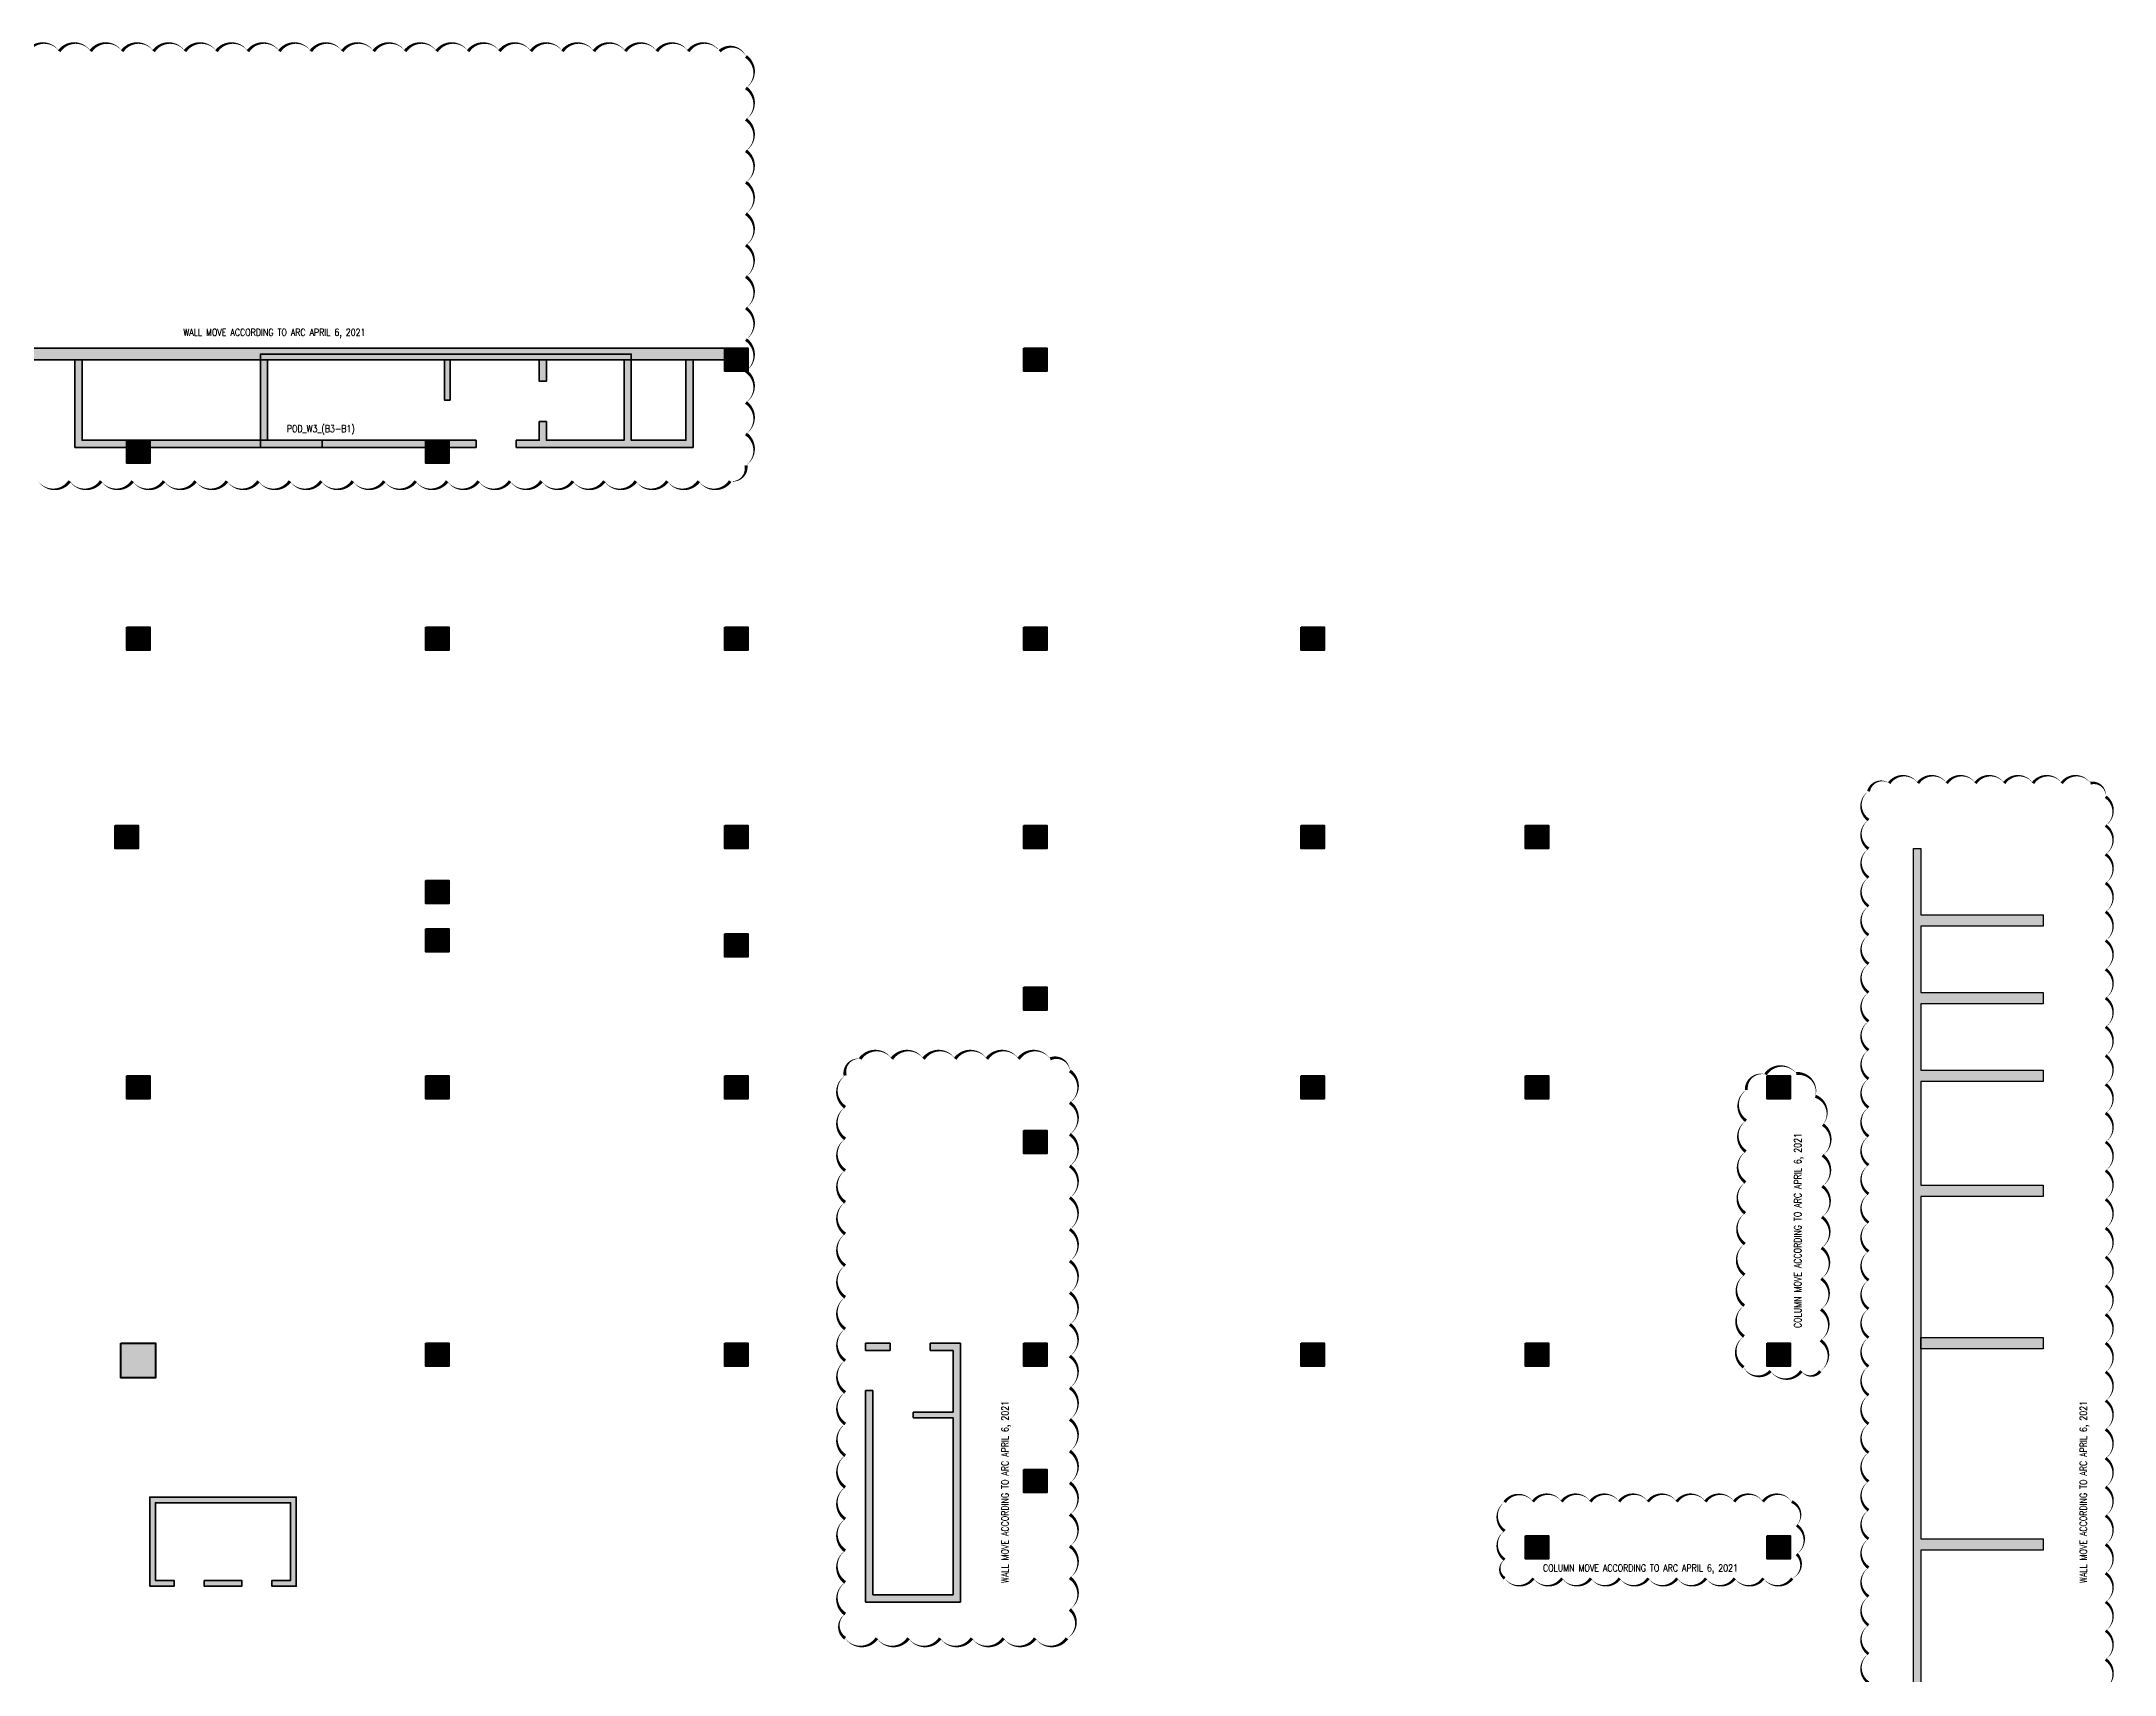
# Model space of a CAD drawing. Header units: millimetres. Extents: x -1592 to 219487, y -1099 to 92369.
# Drawn here: x 147386 to 219487, y 35578 to 92369 of the extents above; entities that cross this region are included whole.
import ezdxf

# ---------------------------------------------------------------- set-up
doc = ezdxf.new("R2010")
doc.units = ezdxf.units.MM
doc.layers.get('Defpoints').update_dxf_attribs({"color": 151, "lineweight": 9})
for name, color, linetype, lineweight in [('NDC_S-COLUMN', 4, 'Continuous', 40), ('NDC_S_HATCH COLUMN AND WALL', 251, 'Continuous', 13), ('POD_Core wall_5(B3-B1)$0$NDC_S_HATCH COLUMN AND WALL', 251, 'Continuous', 13), ('POD_Core wall_5(B3-B1)$0$NDC_S_WALL', 6, 'Continuous', 25), ('Ramp wall 3(B3-B1)$0$NDC_S_HATCH COLUMN AND WALL', 251, 'Continuous', 13), ('Ramp wall 3(B3-B1)$0$NDC_S_WALL', 6, 'Continuous', 35), ('Ramp wall 4(B3-B1)$0$NDC_S_HATCH COLUMN AND WALL', 251, 'Continuous', 13), ('Ramp wall 4(B3-B1)$0$NDC_S_WALL', 6, 'Continuous', 35), ('TEXT VN1', 7, 'Continuous', 13)]:
    doc.layers.add(name, color=color, linetype=linetype, lineweight=lineweight)
doc.layers.add('NDC_S-REVC 210406', color=240, linetype='Continuous', lineweight=50, plot=False)
doc.styles.add('POD_Core wall_3(B3-B1)$0$NDC_BAR 2', font='romans.shx', dxfattribs={"width": 0.8})
doc.styles.add('Ramp wall 4(B3-B1)$0$NDC_BAR 2', font='romans.shx', dxfattribs={"width": 0.8})

# ---------------------------------------------------------------- blocks, each defined once
blk = doc.blocks.new('cot')
at = {"layer": 'NDC_S_HATCH COLUMN AND WALL', "ltscale": 0.005}
h = blk.add_hatch(color=256, dxfattribs=at)
h.dxf.hatch_style = 1
h.paths.add_polyline_path([(-0.5, 0.5), (0.5, 0.5), (0.5, -0.5), (-0.5, -0.5)])
at = {"layer": 'NDC_S-COLUMN', "ltscale": 0.005}
blk.add_lwpolyline([(-0.5, 0.5), (0.5, 0.5), (0.5, -0.5), (-0.5, -0.5)], close=True, dxfattribs=at)

msp = doc.modelspace()

# ---------------------------------------------------------------- hatches: boundary and pattern name
at = {"layer": 'POD_Core wall_5(B3-B1)$0$NDC_S_HATCH COLUMN AND WALL'}
h = msp.add_hatch(color=256, dxfattribs=at)
h.dxf.hatch_style = 1
h.paths.add_polyline_path([(212750, 64300), (212500, 64300), (212500, 28300), (217000, 28300), (217000, 28600), (212750, 28600), (212750, 34500), (217000, 34500), (217000, 34900), (212750, 34900), (212750, 39900), (217000, 39900), (217000, 40300), (212750, 40300), (212750, 46900), (217000, 46900), (217000, 47300), (212750, 47300), (212750, 52200), (217000, 52200), (217000, 52600), (212750, 52600), (212750, 56200), (217000, 56200), (217000, 56600), (212750, 56600), (212750, 58900), (217000, 58900), (217000, 59300), (212750, 59300), (212750, 61600), (217000, 61600), (217000, 62000), (212750, 62000)])
at = {"layer": 'Ramp wall 3(B3-B1)$0$NDC_S_HATCH COLUMN AND WALL'}
h = msp.add_hatch(color=256, dxfattribs=at)
h.dxf.hatch_style = 1
h.paths.add_polyline_path([(160150, 81300), (160150, 81500), (155000, 81500), (155000, 78250), (162500, 78250), (162500, 78500), (155250, 78500), (155250, 81300)])
h.paths.add_polyline_path([(160950, 81500), (160950, 81300), (164700, 81300), (164700, 80550), (164950, 80550), (164950, 81300), (167650, 81300), (167650, 78500), (164950, 78500), (164950, 79150), (164700, 79150), (164700, 78500), (163900, 78500), (163900, 78250), (170050, 78250), (170050, 81300), (169800, 81300), (169800, 78500), (167900, 78500), (167900, 81500)])
h.paths.add_polyline_path([(161600, 81300), (161400, 81300), (161400, 79900), (161600, 79900)], flags=17)
h = msp.add_hatch(color=256, dxfattribs=at)
h.dxf.hatch_style = 1
h.paths.add_polyline_path([(148550, 81300), (148550, 78250), (157150, 78250), (157150, 78500), (148800, 78500), (148800, 81300)])
h = msp.add_hatch(color=256, dxfattribs=at)
h.dxf.hatch_style = 1
h.paths.add_polyline_path([(179350, 47100), (178300, 47100), (178300, 46850), (179100, 46850), (179100, 44700), (177700, 44700), (177700, 44500), (179100, 44500), (179100, 38350), (176300, 38350), (176300, 45450), (176050, 45450), (176050, 38100), (179350, 38100)])
h.paths.add_polyline_path([(176900, 47100), (176050, 47100), (176050, 46850), (176900, 46850)])
at = {"layer": 'Ramp wall 4(B3-B1)$0$NDC_S_HATCH COLUMN AND WALL'}
h = msp.add_hatch(color=256, dxfattribs=at)
h.dxf.hatch_style = 1
h.paths.add_polyline_path([(171150, 81300), (140750, 81300), (140750, 81700), (171150, 81700)])
at = {"layer": 'TEXT VN1'}
h = msp.add_hatch(color=251, dxfattribs=at)
h.dxf.hatch_style = 1
h.paths.add_polyline_path([(151350, 41550), (156050, 41550), (156050, 38850), (155400, 38850), (155400, 38650), (156250, 38650), (156250, 41750), (151150, 41750), (151150, 38650), (151350, 38650)])
h.paths.add_polyline_path([(152000, 38850), (151350, 38850), (151350, 38650), (152000, 38650)], flags=17)
h.paths.add_polyline_path([(154350, 38850), (153050, 38850), (153050, 38650), (154350, 38650)], flags=17)

# ---------------------------------------------------------------- linework, layer by layer
at = {"layer": 'Defpoints', "ltscale": 200}
msp.add_lwpolyline([(207400, 56399), (208200, 56403), (208200, 55601), (207400, 55597)], close=True, dxfattribs=at)
at = {"layer": 'NDC_S-REVC 210406'}
for points in [[(147275, 77078, 0, 109, 0.520567), (148369, 77078, 0, 109, 0.520567), (149463, 77078, 0, 109, 0.520567), (150556, 77078, 0, 109, 0.520567), (151650, 77078, 0, 109, 0.520567), (152744, 77078, 0, 109, 0.520567), (153838, 77078, 0, 109, 0.520567), (154932, 77078, 0, 109, 0.520567), (156026, 77078, 0, 109, 0.520567), (157120, 77078, 0, 109, 0.520567), (158214, 77078, 0, 109, 0.520567), (159308, 77078, 0, 109, 0.520567), (160402, 77078, 0, 109, 0.520567), (161496, 77078, 0, 109, 0.520567), (162590, 77078, 0, 109, 0.520567), (163683, 77078, 0, 109, 0.520567), (164777, 77078, 0, 109, 0.520567), (165871, 77078, 0, 109, 0.520567), (166965, 77078, 0, 109, 0.520567), (168059, 77078, 0, 109, 0.520567), (169153, 77078, 0, 109, 0.520567), (170247, 77078, 0, 109, 0.520567), (171341, 77078, 0, 109, 0.520567), (171887, 77626, 0, 109, 0.520567), (171887, 78720, 0, 109, 0.520567), (171887, 79814, 0, 109, 0.520567), (171887, 80908, 0, 109, 0.520567), (171887, 82002, 0, 109, 0.520567), (171887, 83096, 0, 109, 0.520567), (171887, 84190, 0, 109, 0.520567), (171887, 85284, 0, 109, 0.520567), (171887, 86378, 0, 109, 0.520567), (171887, 87472, 0, 109, 0.520567), (171887, 88565, 0, 109, 0.520567), (171887, 89659, 0, 109, 0.520567), (171887, 90753, 0, 109, 0.520567), (171887, 91847, 0, 109, 0.520567), (170975, 92029, 0, 109, 0.520567), (169881, 92029, 0, 109, 0.520567), (168787, 92029, 0, 109, 0.520567), (167693, 92029, 0, 109, 0.520567), (166599, 92029, 0, 109, 0.520567), (165505, 92029, 0, 109, 0.520567), (164411, 92029, 0, 109, 0.520567), (163317, 92029, 0, 109, 0.520567), (162224, 92029, 0, 109, 0.520567), (161130, 92029, 0, 109, 0.520567), (160036, 92029, 0, 109, 0.520567), (158942, 92029, 0, 109, 0.520567), (157848, 92029, 0, 109, 0.520567), (156754, 92029, 0, 109, 0.520567), (155660, 92029, 0, 109, 0.520567), (154566, 92029, 0, 109, 0.520567), (153472, 92029, 0, 109, 0.520567), (152378, 92029, 0, 109, 0.520567), (151284, 92029, 0, 109, 0.520567), (150190, 92029, 0, 109, 0.520567), (149097, 92029, 0, 109, 0.520567), (148003, 92029, 0, 109, 0.520567), (146909, 92029, 0, 109, 0.520567)], [(219177, 35102, 0, 100, 0.520567), (219177, 36102, 0, 100, 0.520567), (219177, 37102, 0, 100, 0.520567), (219177, 38102, 0, 100, 0.520567), (219177, 39102, 0, 100, 0.520567), (219177, 40102, 0, 100, 0.520567), (219177, 41102, 0, 100, 0.520567), (219177, 42102, 0, 100, 0.520567), (219177, 43102, 0, 100, 0.520567), (219177, 44102, 0, 100, 0.520567), (219177, 45102, 0, 100, 0.520567), (219177, 46102, 0, 100, 0.520567), (219177, 47102, 0, 100, 0.520567), (219177, 48102, 0, 100, 0.520567), (219177, 49102, 0, 100, 0.520567), (219177, 50102, 0, 100, 0.520567), (219177, 51102, 0, 100, 0.520567), (219177, 52102, 0, 100, 0.520567), (219177, 53102, 0, 100, 0.520567), (219177, 54102, 0, 100, 0.520567), (219177, 55102, 0, 100, 0.520567), (219177, 56102, 0, 100, 0.520567), (219177, 57102, 0, 100, 0.520567), (219177, 58102, 0, 100, 0.520567), (219177, 59102, 0, 100, 0.520567), (219177, 60102, 0, 100, 0.520567), (219177, 61102, 0, 100, 0.520567), (219177, 62102, 0, 100, 0.520567), (219177, 63102, 0, 100, 0.520567), (219177, 64102, 0, 100, 0.520567), (219177, 65102, 0, 100, 0.520567), (219177, 66102, 0, 100, 0.520567), (218650, 66575, 0, 100, 0.520567), (217650, 66575, 0, 100, 0.520567), (216650, 66575, 0, 100, 0.520567), (215650, 66575, 0, 100, 0.520567), (214650, 66575, 0, 100, 0.520567), (213650, 66575, 0, 100, 0.520567), (212650, 66575, 0, 100, 0.520567), (211650, 66575, 0, 100, 0.520567), (210931, 66294, 0, 100, 0.520567), (210931, 65294, 0, 100, 0.520567), (210931, 64294, 0, 100, 0.520567), (210931, 63294, 0, 100, 0.520567), (210931, 62294, 0, 100, 0.520567), (210931, 61294, 0, 100, 0.520567), (210931, 60294, 0, 100, 0.520567), (210931, 59294, 0, 100, 0.520567), (210931, 58294, 0, 100, 0.520567), (210931, 57294, 0, 100, 0.520567), (210931, 56294, 0, 100, 0.520567), (210931, 55294, 0, 100, 0.520567), (210931, 54294, 0, 100, 0.520567), (210931, 53294, 0, 100, 0.520567), (210931, 52294, 0, 100, 0.520567), (210931, 51294, 0, 100, 0.520567), (210931, 50294, 0, 100, 0.520567), (210931, 49294, 0, 100, 0.520567), (210931, 48294, 0, 100, 0.520567), (210931, 47294, 0, 100, 0.520567), (210931, 46294, 0, 100, 0.520567), (210931, 45294, 0, 100, 0.520567), (210931, 44294, 0, 100, 0.520567), (210931, 43294, 0, 100, 0.520567), (210931, 42294, 0, 100, 0.520567), (210931, 41294, 0, 100, 0.520567), (210931, 40294, 0, 100, 0.520567), (210931, 39294, 0, 100, 0.520567), (210931, 38294, 0, 100, 0.520567), (210931, 37294, 0, 100, 0.520567), (210931, 36294, 0, 100, 0.520567), (210931, 35294, 0, 100, 0.520567)]]:
    msp.add_lwpolyline(points, format="xyseb", dxfattribs=at)
for points in [[(175339, 36840, 0, 110, 0.520567), (176441, 36840, 0, 110, 0.520567), (177542, 36840, 0, 110, 0.520567), (178644, 36840, 0, 110, 0.520567), (179746, 36840, 0, 110, 0.520567), (180847, 36840, 0, 110, 0.520567), (181949, 36840, 0, 110, 0.520567), (183051, 36840, 0, 110, 0.520567), (183152, 37840, 0, 110, 0.520567), (183152, 38942, 0, 110, 0.520567), (183152, 40044, 0, 110, 0.520567), (183152, 41145, 0, 110, 0.520567), (183152, 42247, 0, 110, 0.520567), (183152, 43349, 0, 110, 0.520567), (183152, 44450, 0, 110, 0.520567), (183152, 45552, 0, 110, 0.520567), (183152, 46654, 0, 110, 0.520567), (183152, 47755, 0, 110, 0.520567), (183152, 48857, 0, 110, 0.520567), (183152, 49959, 0, 110, 0.520567), (183152, 51061, 0, 110, 0.520567), (183152, 52162, 0, 110, 0.520567), (183152, 53264, 0, 110, 0.520567), (183152, 54366, 0, 110, 0.520567), (183152, 55467, 0, 110, 0.520567), (183152, 56569, 0, 110, 0.520567), (182470, 56989, 0, 110, 0.520567), (181369, 56989, 0, 110, 0.520567), (180267, 56989, 0, 110, 0.520567), (179165, 56989, 0, 110, 0.520567), (178064, 56989, 0, 110, 0.520567), (176962, 56989, 0, 110, 0.520567), (175860, 56989, 0, 110, 0.520567), (175339, 56409, 0, 110, 0.520567), (175339, 55307, 0, 110, 0.520567), (175339, 54205, 0, 110, 0.520567), (175339, 53104, 0, 110, 0.520567), (175339, 52002, 0, 110, 0.520567), (175339, 50900, 0, 110, 0.520567), (175339, 49799, 0, 110, 0.520567), (175339, 48697, 0, 110, 0.520567), (175339, 47595, 0, 110, 0.520567), (175339, 46494, 0, 110, 0.520567), (175339, 45392, 0, 110, 0.520567), (175339, 44290, 0, 110, 0.520567), (175339, 43188, 0, 110, 0.520567), (175339, 42087, 0, 110, 0.520567), (175339, 40985, 0, 110, 0.520567), (175339, 39883, 0, 110, 0.520567), (175339, 38782, 0, 110, 0.520567), (175339, 37680, 0, 110, 0.520567)], [(209251, 46131, 0, 107, 0.520567), (209263, 47202, 0, 107, 0.520567), (209274, 48274, 0, 107, 0.520567), (209286, 49345, 0, 107, 0.520567), (209298, 50417, 0, 107, 0.520567), (209309, 51488, 0, 107, 0.520567), (209321, 52560, 0, 107, 0.520567), (209333, 53632, 0, 107, 0.520567), (209344, 54703, 0, 107, 0.520567), (209084, 55688, 0, 107, 0.520567), (208416, 56479, 0, 107, 0.520567), (207348, 56445, 0, 107, 0.520567), (206682, 55909, 0, 107, 0.520567), (206671, 54837, 0, 107, 0.520567), (206661, 53765, 0, 107, 0.520567), (206650, 52694, 0, 107, 0.520567), (206640, 51622, 0, 107, 0.520567), (206629, 50551, 0, 107, 0.520567), (206619, 49479, 0, 107, 0.520567), (206608, 48407, 0, 107, 0.520567), (206598, 47336, 0, 107, 0.520567), (206587, 46264, 0, 107, 0.520567), (207524, 46131, 0, 107, 0.520567), (208595, 46131, 0, 107, 0.520567)], [(198276, 38925, 0, 100, 0.520567), (199276, 38925, 0, 100, 0.520567), (200276, 38925, 0, 100, 0.520567), (201276, 38925, 0, 100, 0.520567), (202276, 38925, 0, 100, 0.520567), (203276, 38925, 0, 100, 0.520567), (204276, 38925, 0, 100, 0.520567), (205276, 38925, 0, 100, 0.520567), (206276, 38925, 0, 100, 0.520567), (207276, 38925, 0, 100, 0.520567), (208276, 38925, 0, 100, 0.520567), (208435, 39766, 0, 100, 0.520567), (208435, 40766, 0, 100, 0.520567), (208259, 41590, 0, 100, 0.520567), (207259, 41590, 0, 100, 0.520567), (206259, 41590, 0, 100, 0.520567), (205259, 41590, 0, 100, 0.520567), (204259, 41590, 0, 100, 0.520567), (203259, 41590, 0, 100, 0.520567), (202259, 41590, 0, 100, 0.520567), (201259, 41590, 0, 100, 0.520567), (200259, 41590, 0, 100, 0.520567), (199259, 41590, 0, 100, 0.520567), (198276, 41573, 0, 100, 0.520567), (198276, 40573, 0, 100, 0.520567), (198276, 39573, 0, 100, 0.520567)]]:
    msp.add_lwpolyline(points, format="xyseb", close=True, dxfattribs=at)
at = {"layer": 'POD_Core wall_5(B3-B1)$0$NDC_S_WALL'}
msp.add_lwpolyline([(212500, 28300), (212500, 64300), (212750, 64300), (212750, 62000), (217000, 62000), (217000, 61600), (212750, 61600), (212750, 59300), (217000, 59300), (217000, 58900), (212750, 58900), (212750, 56600), (217000, 56600), (217000, 56200), (212750, 56200), (212750, 52600), (217000, 52600), (217000, 52200), (212750, 52200), (212750, 40300), (217000, 40300), (217000, 39900), (212750, 39900), (212750, 34900)], dxfattribs=at)
msp.add_lwpolyline([(212750, 47300), (217000, 47300), (217000, 46900), (212750, 46900)], close=True, dxfattribs=at)
at = {"layer": 'Ramp wall 3(B3-B1)$0$NDC_S_WALL', "ltscale": 200}
for p, q in [((176900, 47100), (176050, 47100)), ((176050, 47100), (176050, 46850)), ((176900, 47100), (176900, 46850)), ((179350, 47100), (178300, 47100)), ((178300, 47100), (178300, 46850)), ((179350, 38100), (179350, 47100)), ((176050, 46850), (176900, 46850)), ((178300, 46850), (179100, 46850)), ((179100, 46850), (179100, 44700)), ((176050, 45450), (176050, 38100)), ((176050, 45450), (176300, 45450)), ((176300, 45450), (176300, 38350)), ((179100, 44700), (177700, 44700)), ((177700, 44500), (177700, 44700)), ((177700, 44500), (179100, 44500)), ((179100, 44500), (179100, 38350)), ((179100, 38350), (176300, 38350)), ((176050, 38100), (179350, 38100))]:
    msp.add_line(p, q, dxfattribs=at)
for points in [[(158600, 81500), (155000, 81500), (155000, 78250), (162500, 78250), (162500, 78500), (155250, 78500), (155250, 81300), (160150, 81300)], [(158600, 81300), (164700, 81300), (164700, 80550), (164950, 80550), (164950, 81300), (167650, 81300), (167650, 78500), (164950, 78500), (164950, 79150), (164700, 79150), (164700, 78500), (163900, 78500), (163900, 78250), (170050, 78250), (170050, 81300), (169800, 81300), (169800, 78500), (167900, 78500), (167900, 81500), (158600, 81500)], [(161400, 81300), (161400, 79900), (161600, 79900), (161600, 81300)]]:
    msp.add_lwpolyline(points, dxfattribs=at)
for points in [[(148550, 81300), (148550, 78250), (157150, 78250), (157150, 78500), (148800, 78500), (148800, 81300)], [(151150, 38650), (151150, 41750), (156250, 41750), (156250, 38650), (155400, 38650), (155400, 38850), (156050, 38850), (156050, 41550), (151350, 41550), (151350, 38850), (152000, 38850), (152000, 38650)], [(153050, 38850), (154350, 38850), (154350, 38650), (153050, 38650)]]:
    msp.add_lwpolyline(points, close=True, dxfattribs=at)
at = {"layer": 'Ramp wall 4(B3-B1)$0$NDC_S_WALL', "ltscale": 200}
msp.add_lwpolyline([(171150, 81300), (140750, 81300), (140750, 81700), (171150, 81700)], close=True, dxfattribs=at)

# ---------------------------------------------------------------- block references
at = {"layer": 'NDC_S_HATCH COLUMN AND WALL', "ltscale": 200}
for p, xscale, yscale in [((171550, 81300), 800, 800), ((181950, 81300), 800, 800), ((150750, 78100), 800, 800), ((161150, 78100), 800, 800), ((150750, 71600), 800, 800), ((161150, 71600), 800, 800), ((171550, 71600), 800, 800), ((181950, 71600), 800, 800), ((191600, 71600), 800, 800), ((150350, 64700), 800, 800), ((171550, 64700), 800, 800), ((181950, 64700), 800, 800), ((191600, 64700), 800, 800), ((199400, 64700), 800, 800), ((161150, 62786), 800, 800), ((161150, 61105), 800, 800), ((171550, 60933), 800, 800), ((171550, 60933), 800, 800), ((181950, 59081), 800, 800), ((181950, 59081), 800, 800), ((150750, 56000), 800, 800), ((161150, 56000), 800, 800), ((171550, 56000), 800, 800), ((191600, 56000), 800, 800), ((199400, 56000), 800, 800), ((207800, 56000), 800, 800), ((181950, 54100), 800, 800), ((150750, 46500), 1200, 1200), ((161150, 46700), 800, 800), ((171550, 46700), 800, 800), ((181950, 46700), 800, 800), ((191600, 46700), 800, 800), ((199400, 46700), 800, 800), ((207800, 46700), 800, 800), ((181950, 42313), 800, 800), ((199400, 40000), 800, 800), ((207800, 40000), 800, 800)]:
    msp.add_blockref('cot', p, dxfattribs=dict(at, xscale=xscale, yscale=yscale))

# ---------------------------------------------------------------- texts
at = {"layer": 'NDC_S-REVC 210406', "width": 0.8}
for s, style, p in [('WALL MOVE ACCORDING TO ARC APRIL 6, 2021', 'Ramp wall 4(B3-B1)$0$NDC_BAR 2', (152321, 82130)), ('POD_W3_(B3-B1)', 'POD_Core wall_3(B3-B1)$0$NDC_BAR 2', (155921, 78779)), ('COLUMN MOVE ACCORDING TO ARC APRIL 6, 2021', 'Ramp wall 4(B3-B1)$0$NDC_BAR 2', (199609, 39156))]:
    msp.add_text(s, height=250, dxfattribs=dict(at, style=style)).set_placement(p)
at = {"layer": 'NDC_S-REVC 210406', "style": 'Ramp wall 4(B3-B1)$0$NDC_BAR 2', "width": 0.8}
for s, p in [('COLUMN MOVE ACCORDING TO ARC APRIL 6, 2021', (208594, 47627)), ('WALL MOVE ACCORDING TO ARC APRIL 6, 2021', (181025, 38758)), ('WALL MOVE ACCORDING TO ARC APRIL 6, 2021', (218526, 38758))]:
    msp.add_text(s, height=250, rotation=90, dxfattribs=at).set_placement(p)

doc.saveas('drawing.dxf')
